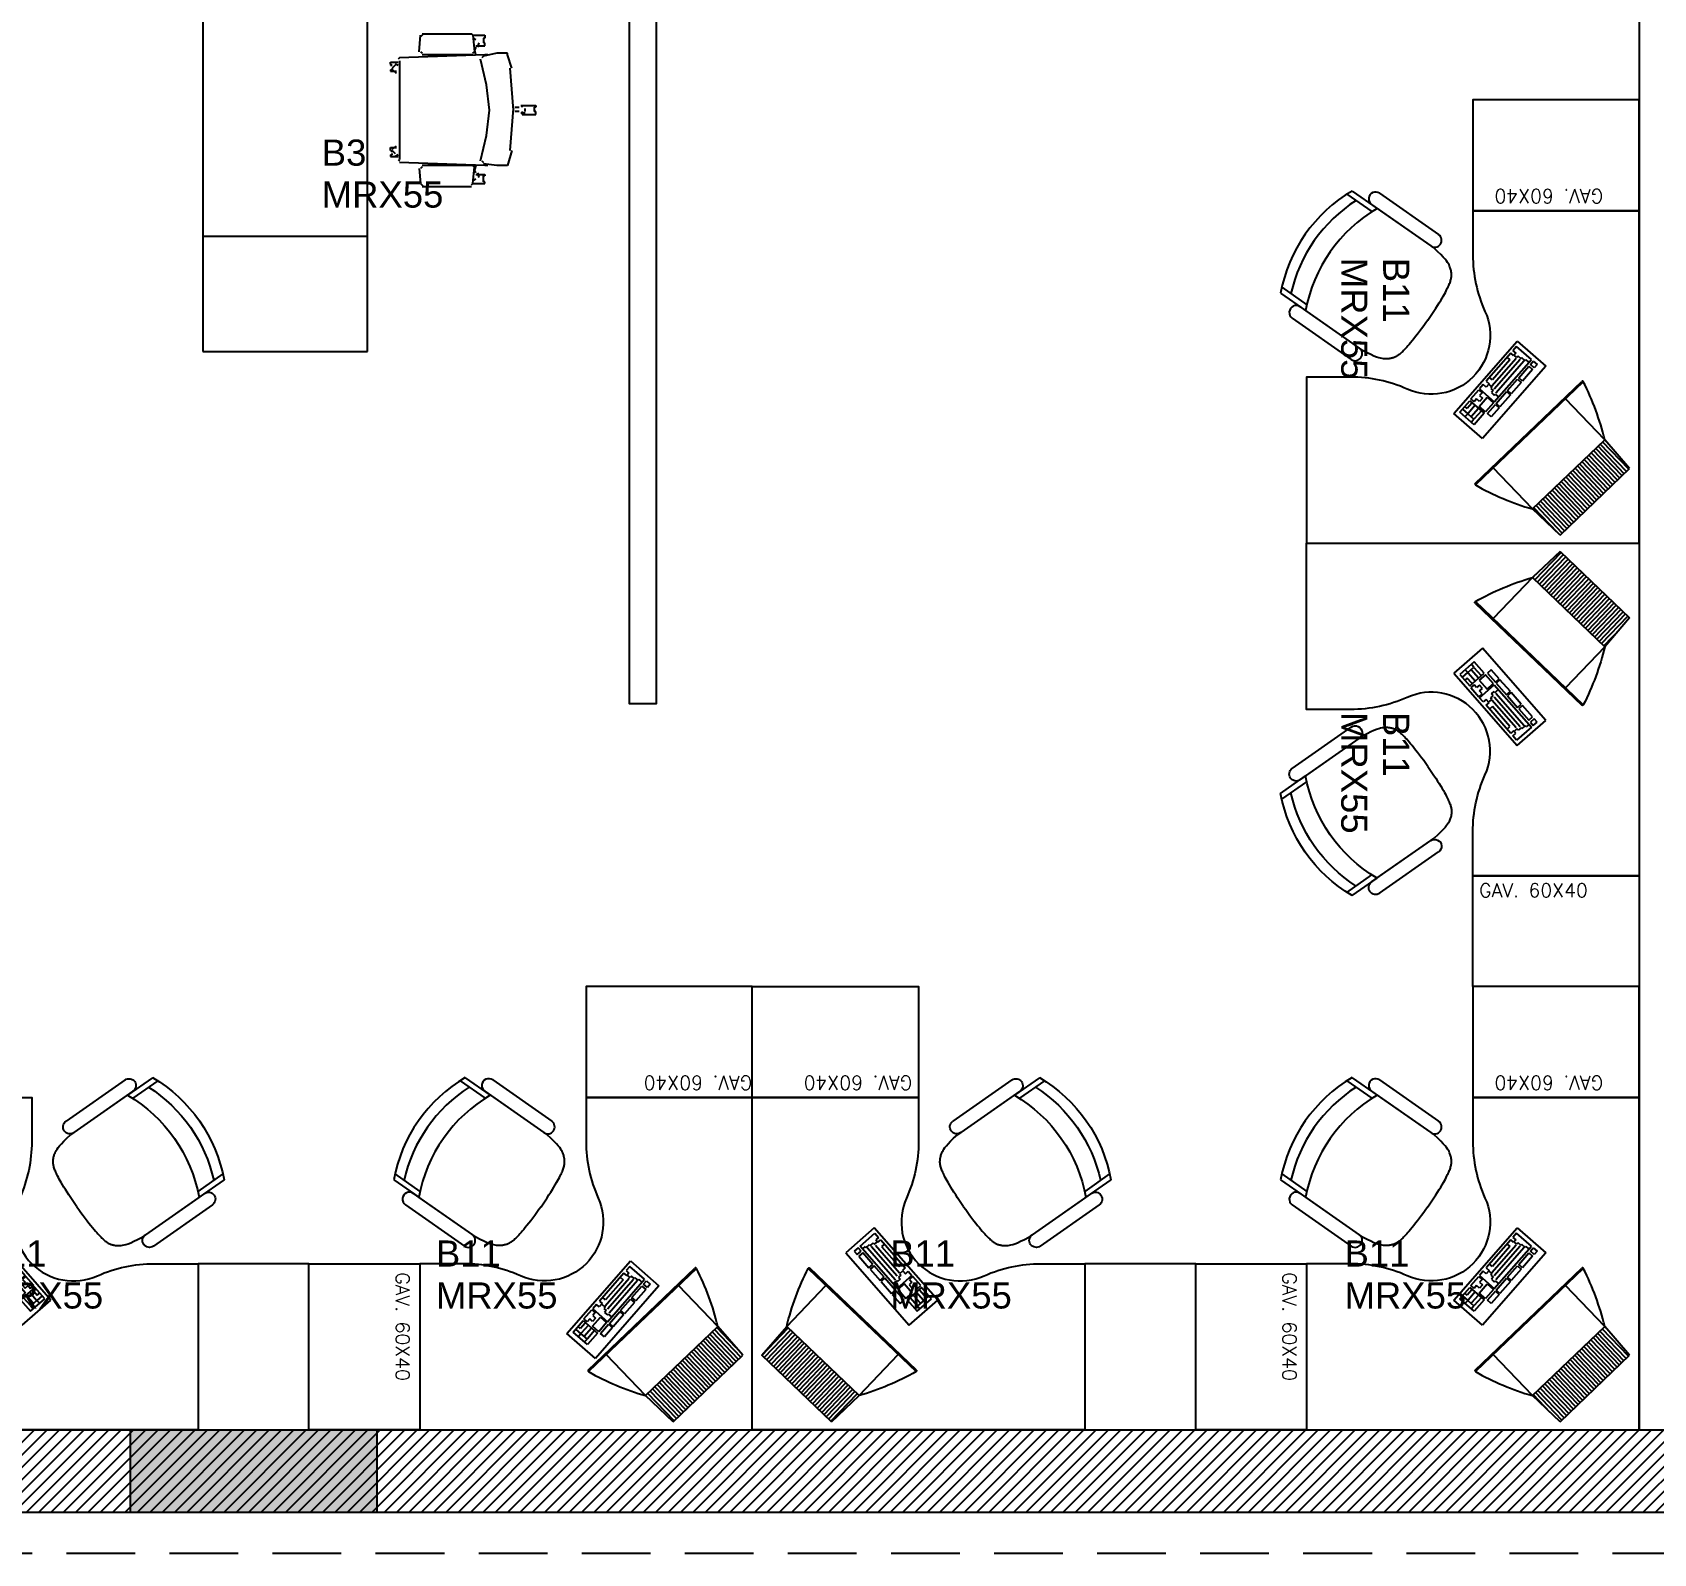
# Model space of a CAD drawing. Header units: millimetres. Extents: x -101 to 3415, y -52 to 1366.
# Drawn here: x 99.5 to 105.4, y 87.92 to 93.46 of the extents above; entities that cross this region are included whole.
import ezdxf

# ---------------------------------------------------------------- set-up
doc = ezdxf.new("R2010")
doc.units = ezdxf.units.MM
doc.linetypes.add('XR LINDERO SUPERIOR$0$A-100a LALA IRAPUATO nave equipo$0$HIDDEN', pattern=[0.375, 0.25, -0.125])
for name, color, linetype in [('00_ARQ', 8, 'Continuous'), ('ARQ_MOBILIARIO', 8, 'Continuous'), ('Texto_Iluminación', 7, 'Continuous')]:
    doc.layers.add(name, color=color, linetype=linetype)
doc.styles.add('ROMANS', font='romans.shx')
doc.styles.add('TÍTULO', font='arial.ttf', dxfattribs={"height": 0.19})

# ---------------------------------------------------------------- blocks, each defined once
blk = doc.blocks.new('XR COLUMNAS SUPERIORES')
at = {"layer": '00_ARQ', "linetype": 'ByBlock'}
h = blk.add_hatch(color=256, dxfattribs=at)
h.dxf.hatch_style = 1
h.paths.add_polyline_path([(14.2689, -14.89), (13.3726, -14.89), (13.3726, -14.59), (14.2689, -14.59)])
blk.add_lwpolyline([(14.2689, -14.89), (13.3726, -14.89), (13.3726, -14.59), (14.2689, -14.59)], close=True, dxfattribs=at)
blk = doc.blocks.new('A$C435F5787')
at = {"linetype": 'ByBlock'}
for p, q in [((0, 0), (0, 0.4826)), ((0, 0.4826), (0.1905, 0.4826)), ((0.0762, 0.381), (0.0762, 0.4572)), ((0.0762, 0.4572), (0.1714, 0.4572)), ((0.0952, 0.4381), (0.0952, 0.454)), ((0.1365, 0.4381), (0.0952, 0.4381)), ((0.0952, 0.381), (0.0952, 0.435)), ((0.1143, 0.3842), (0.1143, 0.435)), ((0.1365, 0.4381), (0.1365, 0.454)), ((0.1714, 0.4381), (0.1365, 0.4381)), ((0.1365, 0.381), (0.1365, 0.435)), ((0.1556, 0.3842), (0.1556, 0.4191)), ((0.1556, 0.4191), (0.1714, 0.4191)), ((0.1714, 0.4572), (0.1714, 0.381)), ((0.1905, 0.4826), (0.1905, 0)), ((0.0381, 0.3715), (0.0635, 0.3715)), ((0.0381, 0.3111), (0.0381, 0.3715)), ((0.0635, 0.3715), (0.0635, 0.3111)), ((0.1714, 0.381), (0.0762, 0.381)), ((0.0762, 0.3111), (0.0762, 0.3715)), ((0.0762, 0.3715), (0.1175, 0.3715)), ((0.1175, 0.3715), (0.1175, 0.3111)), ((0.1333, 0.3302), (0.1333, 0.3524)), ((0.1333, 0.3524), (0.1524, 0.3524)), ((0.1524, 0.3302), (0.1333, 0.3302)), ((0.1524, 0.3524), (0.1524, 0.3715)), ((0.1524, 0.3715), (0.1746, 0.3715)), ((0.1524, 0.3111), (0.1524, 0.3302)), ((0.1746, 0.3715), (0.1746, 0.3111)), ((0.0635, 0.3111), (0.0381, 0.3111)), ((0.0381, 0.3048), (0.0635, 0.3048)), ((0.0381, 0.2254), (0.0381, 0.3048)), ((0.0635, 0.3048), (0.0635, 0.2254)), ((0.1175, 0.3111), (0.0762, 0.3111)), ((0.0762, 0.3048), (0.0762, 0.0222)), ((0.1746, 0.3048), (0.0762, 0.3048)), ((0.0984, 0.273), (0.0794, 0.273)), ((0.1175, 0.2794), (0.0984, 0.2794)), ((0.0984, 0.2794), (0.0984, 0.273)), ((0.0984, 0.0508), (0.0984, 0.2667)), ((0.1175, 0.2667), (0.1175, 0.2794)), ((0.1333, 0.2667), (0.1175, 0.2667)), ((0.1175, 0.0603), (0.1175, 0.2572)), ((0.1333, 0.2572), (0.1333, 0.2667)), ((0.1524, 0.2572), (0.1333, 0.2572)), ((0.1365, 0.0698), (0.1365, 0.254)), ((0.1746, 0.3111), (0.1524, 0.3111)), ((0.1556, 0.254), (0.1556, 0.2762)), ((0.1556, 0.2762), (0.1746, 0.2762)), ((0.1746, 0.254), (0.1556, 0.254)), ((0.1746, 0.2762), (0.1746, 0.3048)), ((0.1746, 0.0667), (0.1746, 0.254)), ((0.0635, 0.2254), (0.0381, 0.2254)), ((0.0381, 0.1429), (0.0381, 0.2191)), ((0.0381, 0.2191), (0.0635, 0.2191)), ((0.0635, 0.2191), (0.0635, 0.1429)), ((0.1556, 0.0952), (0.1556, 0.2286)), ((0.1556, 0.2286), (0.1746, 0.2286)), ((0.0635, 0.1429), (0.0381, 0.1429)), ((0.0381, 0.1333), (0.0635, 0.1333)), ((0.0381, 0.0571), (0.0381, 0.1333)), ((0.0635, 0.1333), (0.0635, 0.0571)), ((0.1746, 0.0952), (0.1556, 0.0952)), ((0.0635, 0.0571), (0.0381, 0.0571)), ((0.0381, 0.0444), (0.0635, 0.0444)), ((0.0381, 0.0222), (0.0381, 0.0444)), ((0.0635, 0.0222), (0.0381, 0.0222)), ((0.0635, 0.0444), (0.0635, 0.0222)), ((0.0762, 0.0222), (0.1746, 0.0222)), ((0.0794, 0.0413), (0.0952, 0.0413)), ((0.0952, 0.0413), (0.0952, 0.0476)), ((0.0952, 0.0476), (0.1175, 0.0476)), ((0.1175, 0.0476), (0.1175, 0.054)), ((0.1175, 0.054), (0.1365, 0.054)), ((0.1365, 0.054), (0.1365, 0.0635)), ((0.1365, 0.0635), (0.1556, 0.0635)), ((0.1556, 0.0508), (0.1556, 0.0667)), ((0.1556, 0.0667), (0.1746, 0.0667)), ((0.1746, 0.0508), (0.1556, 0.0508)), ((0.1746, 0.0222), (0.1746, 0.0508)), ((0.1905, 0), (0, 0))]:
    blk.add_line(p, q, dxfattribs=at)
blk = doc.blocks.new('m-tv pla')
h = blk.add_hatch()
h.set_pattern_fill('ANSI31', color=256, scale=0.005, angle=45, style=0)
h.set_pattern_definition([(90, (-254.158094, -242.753814), (-0.015875, 2e-18), [])])
h.paths.add_polyline_path([(0.24, -0.4736), (0.25, -0.2836), (-0.25, -0.2836), (-0.24, -0.4736)])
for p, q in [((0.3731, 0), (-0.3731, 0)), ((-0.3683, 0.0064), (0.3683, 0.0064)), ((-0.25, -0.2836), (-0.25, 0)), ((0.25, -0.2836), (0.25, 0)), ((-0.24, -0.4736), (-0.25, -0.2836)), ((-0.25, -0.2836), (0.25, -0.2836)), ((0.24, -0.4736), (0.25, -0.2836)), ((-0.24, -0.4736), (0.24, -0.4736))]:
    blk.add_line(p, q)
for centre, radius, start, end in [((-0.3683, 0.0014), 0.005, 90, 196.77523), ((0.8976, 0.383), 1.3272, 196.77523, 210.15049), ((-0.8976, 0.383), 1.3272, 329.84951, 343.22477), ((0.3683, 0.0014), 0.005, 343.22477, 90)]:
    blk.add_arc(centre, radius, start, end)
blk = doc.blocks.new('A$C369842D8')
for p, q in [((0.0498, 0.4909), (0.0498, 0.3809)), ((0.0698, 0.4996), (0.0698, 0.3896)), ((0.4798, 0.4996), (0.4798, 0.3896)), ((0.4998, 0.4909), (0.4998, 0.3809)), ((0, 0.405), (0, 0.145)), ((0.05, 0.405), (0.05, 0.145)), ((0.05, 0.38), (0.05, 0.13)), ((0.5, 0.405), (0.5, 0.145)), ((0.5, 0.38), (0.5, 0.13)), ((0.55, 0.405), (0.55, 0.145))]:
    blk.add_line(p, q)
for points in [[(0.275, 0), (0.2619, 0.0001), (0.249, 0.0003), (0.2363, 0.0006), (0.2239, 0.001), (0.2121, 0.0015), (0.2009, 0.002), (0.1904, 0.0026), (0.1807, 0.0033), (0.1719, 0.004), (0.164, 0.0047), (0.1569, 0.0054), (0.1505, 0.0062), (0.1447, 0.007), (0.1394, 0.0078), (0.1345, 0.0086), (0.13, 0.0095), (0.1257, 0.0104), (0.1217, 0.0113), (0.118, 0.0123), (0.1144, 0.0133), (0.1111, 0.0143), (0.108, 0.0154), (0.1051, 0.0166), (0.1023, 0.0178), (0.0997, 0.0192), (0.0972, 0.0205), (0.0949, 0.022), (0.0927, 0.0235), (0.0906, 0.0251), (0.0885, 0.0268), (0.0865, 0.0285), (0.0845, 0.0303), (0.0826, 0.0322), (0.0806, 0.0341), (0.0787, 0.0363), (0.0767, 0.0387), (0.0747, 0.0413), (0.0727, 0.0443), (0.0706, 0.0476), (0.0685, 0.0513), (0.0663, 0.0556), (0.064, 0.0607), (0.0617, 0.0671), (0.0594, 0.075), (0.057, 0.0849), (0.0547, 0.0971), (0.0523, 0.112), (0.05, 0.13)], [(0.275, 0), (0.2881, 0.0001), (0.301, 0.0003), (0.3137, 0.0006), (0.3261, 0.001), (0.3379, 0.0015), (0.3491, 0.002), (0.3596, 0.0026), (0.3693, 0.0033), (0.3781, 0.004), (0.386, 0.0047), (0.3931, 0.0054), (0.3995, 0.0062), (0.4053, 0.007), (0.4106, 0.0078), (0.4155, 0.0086), (0.42, 0.0095), (0.4243, 0.0104), (0.4283, 0.0113), (0.432, 0.0123), (0.4356, 0.0133), (0.4389, 0.0143), (0.442, 0.0154), (0.4449, 0.0166), (0.4477, 0.0178), (0.4503, 0.0192), (0.4528, 0.0205), (0.4551, 0.022), (0.4573, 0.0235), (0.4594, 0.0251), (0.4615, 0.0268), (0.4635, 0.0285), (0.4655, 0.0303), (0.4674, 0.0322), (0.4694, 0.0341), (0.4713, 0.0363), (0.4733, 0.0387), (0.4753, 0.0413), (0.4773, 0.0443), (0.4794, 0.0476), (0.4815, 0.0513), (0.4837, 0.0556), (0.486, 0.0607), (0.4883, 0.0671), (0.4906, 0.075), (0.493, 0.0849), (0.4953, 0.0971), (0.4977, 0.112), (0.5, 0.13)]]:
    blk.add_lwpolyline(points)
for centre, radius, start, end in [((0.2748, -0.0003), 0.5403, 65.38852, 114.61148), ((0.2748, -0.0403), 0.5403, 67.70075, 112.29925), ((0.025, 0.405), 0.025, 0, 180), ((0.2748, -0.1103), 0.5403, 65.38852, 114.61148), ((0.525, 0.405), 0.025, 0, 180), ((0.025, 0.145), 0.025, 180, 0), ((0.525, 0.145), 0.025, 180, 0)]:
    blk.add_arc(centre, radius, start, end)
blk = doc.blocks.new('*U386')
at = {"layer": 'Texto_Iluminación', "ltscale": 0.3, "style": 'TÍTULO'}
for s, p in [('B11', (-0.2785, -0.0302, 0.181)), ('MRX55', (-0.2785, -0.1828, 0.181))]:
    blk.add_text(s, height=0.095, dxfattribs=at).set_placement(p)
blk = doc.blocks.new('*U387')
at = {"layer": 'Texto_Iluminación', "color": 0, "linetype": 'ByBlock', "lineweight": -2, "transparency": 16777216}
for p in [(0, 0), (1.653, 0), (3.3059, 0), (4.9589, 0)]:
    blk.add_blockref('*U386', p, dxfattribs=at)
blk = doc.blocks.new('*U388')
at = {"layer": 'Texto_Iluminación', "ltscale": 0.3, "style": 'TÍTULO'}
for s, p in [('B11', (-0.2785, -0.0302, 0.181)), ('MRX55', (-0.2785, -0.1828, 0.181))]:
    blk.add_text(s, height=0.095, dxfattribs=at).set_placement(p)
blk = doc.blocks.new('*U389')
at = {"layer": 'Texto_Iluminación', "color": 0, "linetype": 'ByBlock', "lineweight": -2, "transparency": 16777216}
for p in [(0, 0), (1.653, 0)]:
    blk.add_blockref('*U388', p, dxfattribs=at)

msp = doc.modelspace()

# ---------------------------------------------------------------- hatches: boundary and pattern name
at = {"layer": '00_ARQ'}
h = msp.add_hatch(dxfattribs=at)
h.set_pattern_fill('ANSI31', color=8, scale=0.01)
h.set_pattern_definition([(45, (86.484832, 102.960372), (-0.02245064, 0.02245064), [])])
h.paths.add_polyline_path([(91.2615, 88.3704), (111.8715, 88.3704), (111.8715, 88.0704), (91.2615, 88.0704)])

# ---------------------------------------------------------------- linework, layer by layer
at = {"layer": '00_ARQ', "linetype": 'XR LINDERO SUPERIOR$0$A-100a LALA IRAPUATO nave equipo$0$HIDDEN'}
msp.add_lwpolyline([(86.454, 87.9204), (93.2498, 87.9219), (106.2067, 87.9221), (117.2187, 87.9204), (117.1846, 94.3042), (117.1757, 102.9174), (105.7898, 102.925), (96.5171, 102.9288), (89.0279, 102.9316), (86.4848, 102.9604), (86.454, 87.9204)], dxfattribs=at)
at = {"layer": '00_ARQ', "ltscale": 0.3}
msp.add_lwpolyline([(101.6717, 97.3135), (101.6717, 91.0144), (101.7717, 91.0144), (101.7717, 97.3135), (101.6717, 97.3135)], dxfattribs=at)
at = {"layer": '00_ARQ', "ltscale": 2}
msp.add_lwpolyline([(105.4968, 90.2204), (105.4968, 93.4526), (108.0283, 93.4526), (108.0283, 92.3529), (108.1783, 92.3529), (108.1783, 94.4208), (108.0283, 94.4208), (108.0283, 93.6026), (105.3468, 93.6026), (105.3468, 88.3704), (105.4968, 88.3704), (105.4968, 90.0704), (107.1283, 90.0704), (107.1283, 92.4529), (106.9783, 92.4529), (106.9783, 90.2204), (105.4968, 90.2204)], dxfattribs=at)
at = {"layer": '00_ARQ'}
msp.add_lwpolyline([(91.2615, 88.3704), (111.8715, 88.3704), (111.8715, 88.0704), (91.2615, 88.0704)], close=True, dxfattribs=at)
at = {"layer": 'ARQ_MOBILIARIO'}
for p, q in [((100.121, 95.6144), (100.121, 92.7141)), ((100.7199, 92.7141), (100.7199, 95.6144)), ((100.9076, 93.3856), (100.9131, 93.4455)), ((100.9076, 93.3856), (100.9131, 93.4455)), ((100.9239, 93.451), (100.9131, 93.44)), ((100.9239, 93.451), (100.9131, 93.44)), ((100.9186, 93.451), (101.0981, 93.451)), ((100.9186, 93.451), (101.0981, 93.451)), ((101.1036, 93.4455), (101.0981, 93.451)), ((101.1036, 93.4455), (101.0981, 93.451)), ((101.1036, 93.4455), (101.1472, 93.4455)), ((101.1036, 93.4455), (101.1091, 93.3856)), ((101.1036, 93.4455), (101.1472, 93.4455)), ((101.1036, 93.4455), (101.1091, 93.3856)), ((101.1146, 93.4292), (101.1036, 93.4347)), ((101.1146, 93.4292), (101.1036, 93.4347)), ((101.1472, 93.4347), (101.1417, 93.4347)), ((101.1417, 93.4347), (101.1417, 93.4184)), ((101.1472, 93.4347), (101.1417, 93.4347)), ((101.1417, 93.4347), (101.1417, 93.4184)), ((101.1472, 93.4455), (101.1472, 93.44)), ((101.1472, 93.4455), (101.1472, 93.44)), ((101.1472, 93.44), (101.1472, 93.4347)), ((101.1472, 93.44), (101.1472, 93.4347)), ((101.1472, 93.3748), (100.8368, 93.3638)), ((101.1472, 93.3748), (100.8368, 93.3638)), ((100.9131, 93.3856), (100.9186, 93.3801)), ((100.9131, 93.3856), (100.9186, 93.3801)), ((101.1036, 93.3748), (100.9186, 93.3748)), ((101.1036, 93.3748), (100.9186, 93.3748)), ((101.0547, 93.3748), (101.0492, 93.3748)), ((101.0547, 93.3748), (101.0492, 93.3748)), ((101.1036, 93.3801), (101.1091, 93.3856)), ((101.1036, 93.3801), (101.1091, 93.3856)), ((101.1146, 93.4019), (101.1091, 93.3911)), ((101.1146, 93.4019), (101.1091, 93.3911)), ((101.1146, 93.3748), (101.1091, 93.3966)), ((101.1146, 93.3748), (101.1091, 93.3966)), ((101.1146, 93.4074), (101.1472, 93.4074)), ((101.1146, 93.4074), (101.1472, 93.4074)), ((101.1254, 93.4184), (101.12, 93.4019)), ((101.1254, 93.4184), (101.12, 93.4019)), ((101.1417, 93.3693), (101.1362, 93.3638)), ((101.1417, 93.3693), (101.1362, 93.3638)), ((101.1472, 93.4184), (101.1417, 93.4184)), ((101.1472, 93.4184), (101.1417, 93.4184)), ((101.1908, 93.3801), (101.1417, 93.3693)), ((101.1908, 93.3801), (101.1417, 93.3693)), ((101.1472, 93.4129), (101.1472, 93.4184)), ((101.1472, 93.4129), (101.1472, 93.4184)), ((101.1472, 93.4074), (101.1472, 93.4129)), ((101.1472, 93.4074), (101.1472, 93.4129)), ((101.158, 93.3748), (101.1472, 93.3748)), ((101.158, 93.3748), (101.1472, 93.3748)), ((101.2289, 93.3801), (101.1908, 93.3801)), ((101.2289, 93.3801), (101.1908, 93.3801)), ((101.2289, 93.3748), (101.2289, 93.3801)), ((101.2289, 93.3748), (101.2289, 93.3801)), ((101.2452, 93.3257), (101.2289, 93.3748)), ((101.2452, 93.3257), (101.2289, 93.3748)), ((100.8043, 93.342), (100.8043, 93.3475)), ((100.8043, 93.3475), (100.8313, 93.3475)), ((100.8043, 93.342), (100.8043, 93.3475)), ((100.8043, 93.3475), (100.8313, 93.3475)), ((100.8043, 93.342), (100.8043, 93.3367)), ((100.8043, 93.342), (100.8043, 93.3367)), ((100.8096, 93.3367), (100.8043, 93.3367)), ((100.8043, 93.3367), (100.8096, 93.3367)), ((100.8096, 93.3367), (100.8043, 93.3367)), ((100.8043, 93.3367), (100.8096, 93.3367)), ((100.8043, 93.3204), (100.8043, 93.3149)), ((100.8043, 93.3204), (100.8096, 93.3204)), ((100.8043, 93.3204), (100.8043, 93.3149)), ((100.8043, 93.3204), (100.8096, 93.3204)), ((100.8043, 93.3149), (100.8259, 93.3149)), ((100.8043, 93.3149), (100.8259, 93.3149)), ((100.8206, 93.3367), (100.8096, 93.3257)), ((100.8206, 93.3367), (100.8096, 93.3257)), ((100.8096, 93.3257), (100.8096, 93.3204)), ((100.8096, 93.3257), (100.8096, 93.3204)), ((100.8259, 93.3094), (100.8096, 93.3204)), ((100.8259, 93.3094), (100.8096, 93.3204)), ((100.8206, 93.342), (100.8313, 93.3367)), ((100.8206, 93.342), (100.8313, 93.3367)), ((100.8368, 93.3638), (100.8313, 93.3585)), ((100.8368, 93.3638), (100.8313, 93.3585)), ((100.8368, 93.353), (100.8368, 92.9936)), ((100.8368, 93.353), (100.8368, 92.9936)), ((101.1527, 93.2658), (101.1309, 93.3585)), ((101.1527, 93.2658), (101.1309, 93.3585)), ((101.2508, 93.1733), (101.2397, 93.3257)), ((101.2508, 93.1733), (101.2397, 93.3257)), ((100.8259, 93.3094), (100.8206, 93.3094)), ((100.8259, 93.3094), (100.8206, 93.3094)), ((101.1635, 93.1733), (101.1527, 93.2658)), ((101.1635, 93.1733), (101.1527, 93.2658)), ((101.1527, 93.0807), (101.1635, 93.1733)), ((101.1527, 93.0807), (101.1635, 93.1733)), ((101.2397, 93.0263), (101.2508, 93.1788)), ((101.2397, 93.0263), (101.2508, 93.1788)), ((101.2561, 93.1843), (101.2724, 93.1843)), ((101.2561, 93.1843), (101.2724, 93.1843)), ((101.2724, 93.1678), (101.2561, 93.1678)), ((101.2724, 93.1678), (101.2561, 93.1678)), ((101.2779, 93.1896), (101.2942, 93.1896)), ((101.2779, 93.1896), (101.2942, 93.1896)), ((101.2942, 93.1624), (101.2779, 93.1624)), ((101.2942, 93.1624), (101.2779, 93.1624)), ((101.2833, 93.1843), (101.2833, 93.1896)), ((101.2833, 93.1896), (101.327, 93.1896)), ((101.2833, 93.1843), (101.2833, 93.1896)), ((101.2833, 93.1896), (101.327, 93.1896)), ((101.2833, 93.1678), (101.2833, 93.1569)), ((101.2833, 93.1678), (101.2833, 93.1569)), ((101.2833, 93.1569), (101.327, 93.1569)), ((101.2833, 93.1569), (101.327, 93.1569)), ((101.2942, 93.1678), (101.2942, 93.1788)), ((101.2942, 93.1678), (101.2942, 93.1788)), ((101.327, 93.1896), (101.3322, 93.1896)), ((101.327, 93.1896), (101.3322, 93.1896)), ((101.3322, 93.1843), (101.327, 93.1843)), ((101.327, 93.1843), (101.327, 93.1678)), ((101.3322, 93.1843), (101.327, 93.1843)), ((101.327, 93.1843), (101.327, 93.1678)), ((101.3322, 93.1678), (101.327, 93.1678)), ((101.3322, 93.1678), (101.327, 93.1678)), ((101.327, 93.1569), (101.3322, 93.1569)), ((101.327, 93.1569), (101.3322, 93.1569)), ((101.3322, 93.1896), (101.3322, 93.1843)), ((101.3322, 93.1896), (101.3322, 93.1843)), ((101.3322, 93.1569), (101.3322, 93.1678)), ((101.3322, 93.1569), (101.3322, 93.1678)), ((101.1309, 92.9882), (101.1527, 93.0807)), ((101.1309, 92.9882), (101.1527, 93.0807)), ((100.8043, 93.0263), (100.8043, 93.0371)), ((100.8043, 93.0371), (100.8259, 93.0371)), ((100.8043, 93.0263), (100.8043, 93.0371)), ((100.8043, 93.0371), (100.8259, 93.0371)), ((100.8043, 93.0263), (100.8096, 93.0263)), ((100.8043, 93.0263), (100.8096, 93.0263)), ((100.8096, 93.0316), (100.8259, 93.0426)), ((100.8096, 93.0316), (100.8259, 93.0426)), ((100.8096, 93.0263), (100.8206, 93.0153)), ((100.8096, 93.0208), (100.8096, 93.0263)), ((100.8096, 93.0263), (100.8206, 93.0153)), ((100.8096, 93.0208), (100.8096, 93.0263)), ((100.8096, 93.01), (100.8096, 93.0153)), ((100.8096, 93.01), (100.8096, 93.0153)), ((100.8259, 93.0371), (100.8206, 93.0371)), ((100.8259, 93.0371), (100.8206, 93.0371)), ((101.2452, 93.0263), (101.2289, 92.9717)), ((101.2452, 93.0263), (101.2289, 92.9717)), ((100.8043, 93.01), (100.8043, 93.0045)), ((100.8043, 93.01), (100.8096, 93.01)), ((100.8043, 93.01), (100.8043, 93.0045)), ((100.8043, 93.01), (100.8096, 93.01)), ((100.8043, 93.0045), (100.8313, 93.0045)), ((100.8043, 93.0045), (100.8313, 93.0045)), ((100.8313, 93.01), (100.8206, 93.0045)), ((100.8313, 93.01), (100.8206, 93.0045)), ((100.8313, 92.9936), (100.8368, 92.9882)), ((100.8313, 92.9936), (100.8368, 92.9882)), ((101.1472, 92.9717), (100.8368, 92.9827)), ((101.1472, 92.9717), (100.8368, 92.9827)), ((100.9076, 92.9609), (100.9131, 92.9065)), ((100.9076, 92.9609), (100.9131, 92.9065)), ((100.9186, 92.9664), (100.9131, 92.9609)), ((100.9186, 92.9664), (100.9131, 92.9609)), ((101.1036, 92.9717), (100.9186, 92.9717)), ((101.1036, 92.9717), (100.9186, 92.9717)), ((101.0547, 92.9772), (101.0547, 92.9717)), ((101.0547, 92.9772), (101.0547, 92.9717)), ((101.1091, 92.9664), (101.1036, 92.9717)), ((101.1091, 92.9664), (101.1036, 92.9717)), ((101.1036, 92.9065), (101.1091, 92.9664)), ((101.1036, 92.9065), (101.1091, 92.9664)), ((101.1146, 92.9717), (101.1091, 92.9554)), ((101.1146, 92.9717), (101.1091, 92.9554)), ((101.1362, 92.9882), (101.1417, 92.9827)), ((101.1362, 92.9882), (101.1417, 92.9827)), ((101.1908, 92.9717), (101.1417, 92.9772)), ((101.1908, 92.9717), (101.1417, 92.9772)), ((101.158, 92.9717), (101.1472, 92.9717)), ((101.158, 92.9717), (101.1472, 92.9717)), ((101.2289, 92.9717), (101.1908, 92.9717)), ((101.2289, 92.9717), (101.1908, 92.9717)), ((100.9131, 92.9065), (100.9239, 92.8955)), ((100.9131, 92.9065), (100.9239, 92.8955)), ((101.0981, 92.901), (101.1036, 92.9065)), ((101.0981, 92.901), (101.1036, 92.9065)), ((101.1036, 92.9173), (101.1146, 92.9228)), ((101.1036, 92.9173), (101.1146, 92.9228)), ((101.1036, 92.9065), (101.1472, 92.9065)), ((101.1036, 92.9065), (101.1472, 92.9065)), ((101.1146, 92.9446), (101.1091, 92.9554)), ((101.1146, 92.9446), (101.1091, 92.9554)), ((101.1146, 92.9391), (101.1472, 92.9391)), ((101.1146, 92.9391), (101.1472, 92.9391)), ((101.12, 92.9446), (101.1254, 92.9283)), ((101.12, 92.9446), (101.1254, 92.9283)), ((101.1472, 92.9336), (101.1417, 92.9336)), ((101.1417, 92.912), (101.1417, 92.9336)), ((101.1472, 92.9336), (101.1417, 92.9336)), ((101.1417, 92.912), (101.1417, 92.9336)), ((101.1472, 92.912), (101.1417, 92.912)), ((101.1472, 92.912), (101.1417, 92.912)), ((101.1472, 92.9391), (101.1472, 92.9336)), ((101.1472, 92.9391), (101.1472, 92.9336)), ((101.1472, 92.9065), (101.1472, 92.912)), ((101.1472, 92.9065), (101.1472, 92.912)), ((100.9186, 92.8955), (101.0981, 92.8955)), ((100.9186, 92.8955), (101.0981, 92.8955)), ((100.121, 92.7141), (100.7199, 92.7141)), ((100.121, 92.7141), (100.121, 92.2949)), ((100.7199, 92.2949), (100.7199, 92.7141)), ((100.121, 92.2949), (100.7199, 92.2949)), ((100.121, 92.2949), (100.121, 92.2949))]:
    msp.add_line(p, q, dxfattribs=at)
at = {"layer": 'ARQ_MOBILIARIO', "ltscale": 0.01}
for points in [[(105.3468, 92.807), (105.3468, 93.2103), (104.7418, 93.2103), (104.7418, 92.807)], [(105.3468, 90.387), (105.3468, 89.9837), (104.7418, 89.9837), (104.7418, 90.387)], [(102.1202, 89.5804), (102.1202, 89.9837), (101.5152, 89.9837), (101.5152, 89.5804)], [(102.1202, 89.5804), (102.1202, 89.9837), (102.7252, 89.9837), (102.7252, 89.5804)], [(105.3468, 89.5804), (105.3468, 89.9837), (104.7418, 89.9837), (104.7418, 89.5804)], [(100.5069, 88.9754), (100.1036, 88.9754), (100.1036, 88.3704), (100.5069, 88.3704)], [(100.5069, 88.9754), (100.9102, 88.9754), (100.9102, 88.3704), (100.5069, 88.3704)], [(103.7335, 88.9754), (103.3302, 88.9754), (103.3302, 88.3704), (103.7335, 88.3704)], [(103.7335, 88.9754), (104.1368, 88.9754), (104.1368, 88.3704), (103.7335, 88.3704)]]:
    msp.add_lwpolyline(points, close=True, dxfattribs=at)
for points in [[(104.503, 92.1579, 0.105703), (104.2969, 92.202), (104.1368, 92.202), (104.1368, 91.597), (105.3468, 91.597), (105.3468, 92.807), (104.7418, 92.807), (104.7418, 92.6469, 0.105703), (104.7859, 92.4407, -0.689027)], [(104.503, 91.0361, -0.105703), (104.2969, 90.992), (104.1368, 90.992), (104.1368, 91.597), (105.3468, 91.597), (105.3468, 90.387), (104.7418, 90.387), (104.7418, 90.5471, -0.105703), (104.7859, 90.7532, 0.689027)], [(99.7374, 88.9313, -0.105703), (99.9435, 88.9754), (100.1036, 88.9754), (100.1036, 88.3704), (98.8936, 88.3704), (98.8936, 89.5804), (99.4986, 89.5804), (99.4986, 89.4203, -0.105703), (99.4545, 89.2142, 0.689027)], [(101.2764, 88.9313, 0.105703), (101.0703, 88.9754), (100.9102, 88.9754), (100.9102, 88.3704), (102.1202, 88.3704), (102.1202, 89.5804), (101.5152, 89.5804), (101.5152, 89.4203, 0.105703), (101.5593, 89.2142, -0.689027)], [(102.9639, 88.9313, -0.105703), (103.1701, 88.9754), (103.3302, 88.9754), (103.3302, 88.3704), (102.1202, 88.3704), (102.1202, 89.5804), (102.7252, 89.5804), (102.7252, 89.4203, -0.105703), (102.6811, 89.2142, 0.689027)], [(104.503, 88.9313, 0.105703), (104.2969, 88.9754), (104.1368, 88.9754), (104.1368, 88.3704), (105.3468, 88.3704), (105.3468, 89.5804), (104.7418, 89.5804), (104.7418, 89.4203, 0.105703), (104.7859, 89.2142, -0.689027)]]:
    msp.add_lwpolyline(points, format="xyb", close=True, dxfattribs=at)

# ---------------------------------------------------------------- block references
at = {"layer": '00_ARQ'}
msp.add_blockref('XR COLUMNAS SUPERIORES', (86.4848, 102.9604), dxfattribs=at)
at = {"layer": 'ARQ_MOBILIARIO', "ltscale": 0.01}
for name, p, xscale, yscale, zscale, rotation in [('A$C369842D8', (104.4191, 92.1822), 1.00830868, 1.00830868, 1.00830868, 55.02185172129101), ('A$C435F5787', (105.007, 92.2419), 0.7259822495999997, 0.7259822495999997, 0.7259822495999997, 138.8063062771833), ('A$C435F5787', (105.007, 90.9521), -0.7259822496, 0.7259822496, 0.7259822496, 41.19369372281672), ('A$C369842D8', (104.4191, 91.0118), -1.00830868, 1.00830868, 1.00830868, 124.978148278709), ('A$C369842D8', (99.8213, 88.9556), -1.00830868, 1.00830868, 1.00830868, 304.978148278709), ('A$C369842D8', (101.1925, 88.9556), 1.00830868, 1.00830868, 1.00830868, 55.02185172129101), ('A$C369842D8', (103.0479, 88.9556), -1.00830868, 1.00830868, 1.00830868, 304.978148278709), ('A$C369842D8', (104.4191, 88.9556), 1.00830868, 1.00830868, 1.00830868, 55.02185172129101), ('A$C435F5787', (99.2334, 89.0153), -0.7259822496000001, 0.7259822496, 0.7259822496, 221.1936937228167), ('A$C435F5787', (102.4599, 89.0153), -0.7259822496000001, 0.7259822496, 0.7259822496, 221.1936937228167), ('A$C435F5787', (105.007, 89.0153), 0.7259822495999997, 0.7259822495999997, 0.7259822495999997, 138.8063062771833), ('A$C435F5787', (101.7805, 88.8943), 0.7259822495999997, 0.7259822495999997, 0.7259822495999997, 138.8063062771833)]:
    msp.add_blockref(name, p, dxfattribs=dict(at, xscale=xscale, yscale=yscale, zscale=zscale, rotation=rotation))
at = {"layer": 'ARQ_MOBILIARIO'}
for p, xscale, yscale, zscale, rotation in [((104.9472, 91.997), 0.7285030212999954, 0.7285030212999954, 0.7285030212999954, 43.72332329335334), ((104.9472, 91.197), -0.7285030212999956, 0.7285030212999954, 0.7285030212999954, 136.2766767066466), ((101.7206, 88.7704), 0.7285030212999953, 0.7285030212999953, 0.7285030212999953, 43.72332329335327), ((102.5198, 88.7704), -0.7285030212999956, 0.7285030212999954, 0.7285030212999954, 316.2766767066466), ((104.9472, 88.7704), 0.7285030212999954, 0.7285030212999954, 0.7285030212999954, 43.72332329335334)]:
    msp.add_blockref('m-tv pla', p, dxfattribs=dict(at, xscale=xscale, yscale=yscale, zscale=zscale, rotation=rotation))
at = {"layer": 'Texto_Iluminación', "rotation": 270}
msp.add_blockref('*U389', (104.4456, 92.3573, 0.181), dxfattribs=at)
at = {"layer": 'Texto_Iluminación'}
msp.add_blockref('*U387', (99.5944, 88.995, 0.181), dxfattribs=at)

# ---------------------------------------------------------------- texts
at = {"layer": 'ARQ_MOBILIARIO', "ltscale": 0.01, "style": 'ROMANS'}
for rotation, p in [(180, (105.2159, 92.8852)), (0, (104.7646, 90.3088)), (180, (102.1202, 89.6586)), (180, (102.7024, 89.6586)), (180, (105.2159, 89.6586)), (270, (100.8227, 88.944)), (270, (104.0493, 88.944))]:
    msp.add_text('GAV. 60X40', height=0.05042, rotation=rotation, dxfattribs=at).set_placement(p)
at = {"layer": 'Texto_Iluminación', "ltscale": 0.3, "style": 'TÍTULO'}
for s, p in [('B3', (100.5536, 92.9711, 0.362)), ('MRX55', (100.5536, 92.8185, 0.362))]:
    msp.add_text(s, height=0.095, dxfattribs=at).set_placement(p)

doc.saveas('drawing.dxf')
